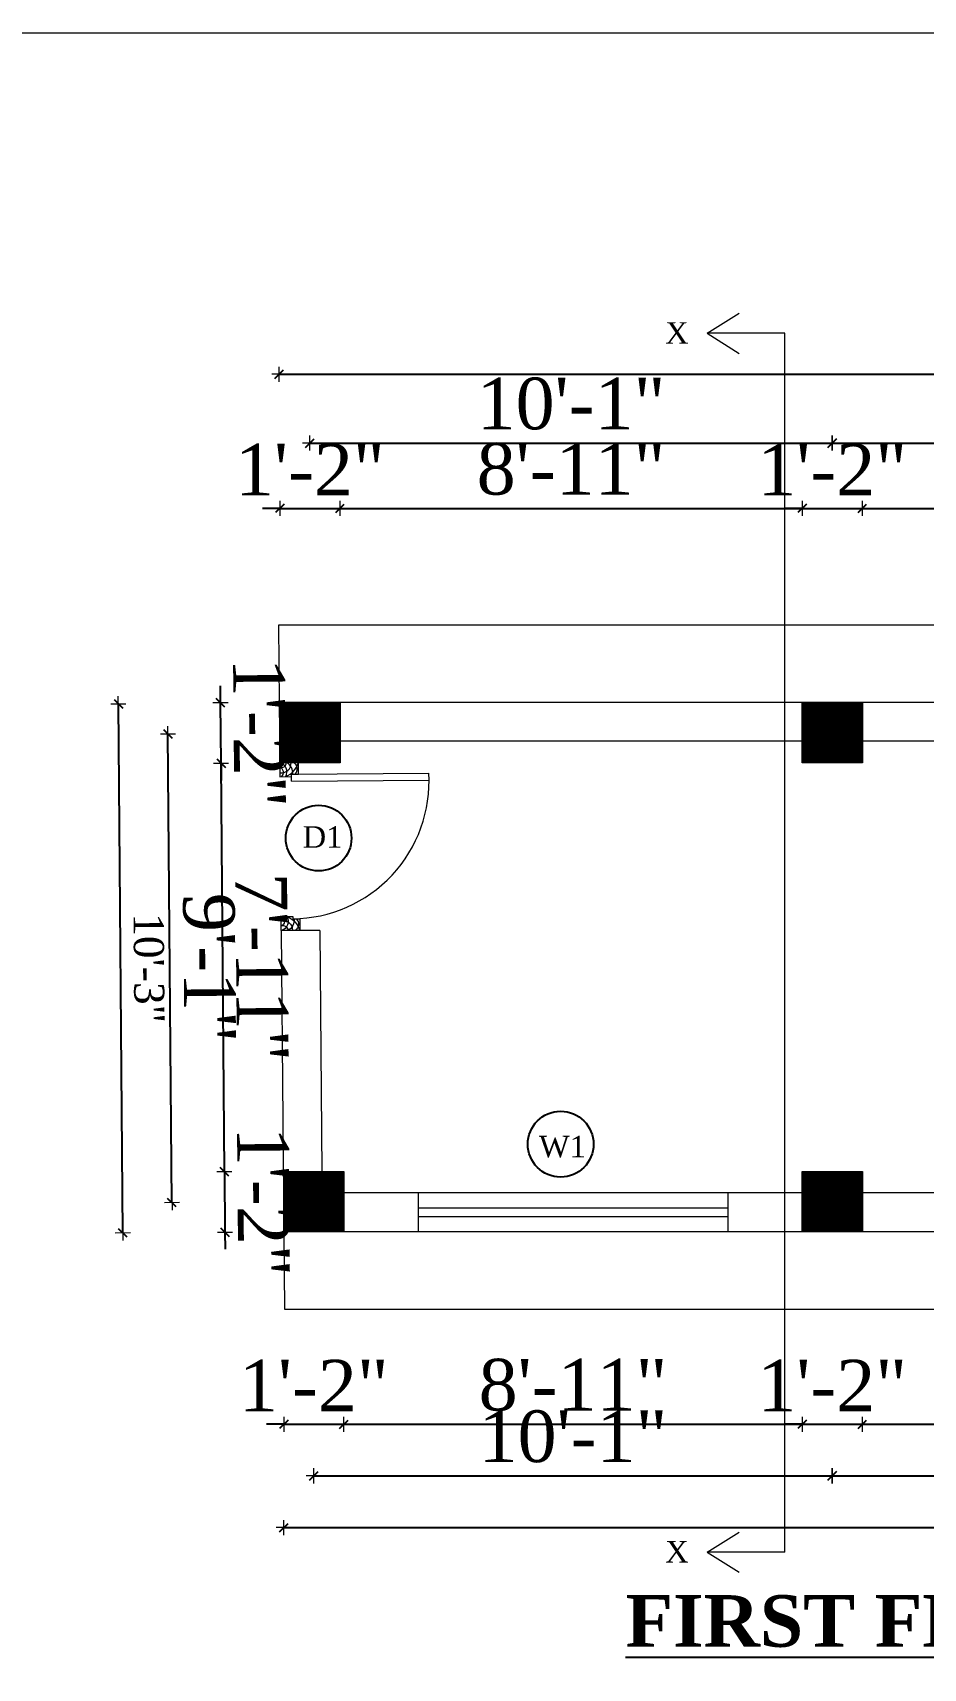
# Model space of a CAD drawing. Header units: inches. Extents: x 2 to 197762, y -33236 to 9.
# Drawn here: x 43658.4 to 43865.4, y -2826.3 to -2446.2 of the extents above; entities that cross this region are included whole.
import ezdxf

# ---------------------------------------------------------------- set-up
doc = ezdxf.new("R2010")
doc.units = ezdxf.units.IN
doc.header["$LTSCALE"] = 5
doc.header["$MEASUREMENT"] = 0
for name, color, linetype, lineweight in [('A-WALL', 7, 'Continuous', 9), ('Dimension', 7, 'Continuous', 18), ('DOOR', 62, 'Continuous', 0), ('ele1', 21, 'Continuous', 20)]:
    doc.layers.add(name, color=color, linetype=linetype, lineweight=lineweight)
doc.layers.add('dim line', color=7, linetype='Continuous', lineweight=15, true_color=0xfab2b2)
doc.layers.add('TEXT', color=6, linetype='Continuous')
doc.layers.add('WALL', color=7, linetype='Continuous')
doc.styles.add('ordinary', font='times.ttf')
doc.dimstyles.new('Copy of 96', dxfattribs={"dimtxt": 7, "dimasz": 4, "dimexe": 0.5, "dimexo": 0.5, "dimgap": 3, "dimtad": 1, "dimdec": 1, "dimzin": 11, "dimdsep": 46, "dimlunit": 4, "dimtxsty": 'ordinary', "dimblk": 'OBLIQUE', "dimcen": 0.09, "dimse1": 1, "dimse2": 1, "dimclrt": 6, "dimazin": 0, "dimtfac": 1, "dimtdec": 1, "dimtix": 1, "dimtmove": 2, "dimatfit": 3, "dimldrblk": 'leader', "dimfxl": 0.5, "dimfxlon": 1, "dimtolj": 1, "dimtzin": 0, "dimarcsym": 0})
pattern_1 = [(45, (17596.34578, 1062.78291), (-0.08838834765, 0.08838834765), [])]

# ---------------------------------------------------------------- blocks, each defined once
blk = doc.blocks.new('A$C27B36B59')
at = {"layer": 'DOOR'}
for p, q in [((0, 4), (0, 0)), ((2.5, 4), (0, 4)), ((2.5, 2.5), (2.5, 4)), ((0, 0), (3, 0)), ((3, 2.5), (2.5, 2.5)), ((3, 0), (3, 2.5))]:
    blk.add_line(p, q, dxfattribs=at)
for centre, radius, start, end in [((-1.4, -0.54), 4.75, 22.1411, 72.838), ((1.34, 2.09), 1.64, 45.138, 144.8948), ((2.21, 0.3), 2.49, 83.3149, 152.658), ((0.13, 0.37), 2.05, 349.4875, 93.6805), ((1.96, -0.47), 2.01, 58.7447, 166.495), ((-0.06, 0.32), 1.13, 343.542, 86.947), ((2.08, -0.4), 1.17, 38.2816, 160.1519)]:
    blk.add_arc(centre, radius, start, end, dxfattribs=at)
blk = doc.blocks.new('D2')
at = {"layer": 'DOOR'}
for p, q in [((74473.95, 24047.59), (74473.95, 24018.09)), ((74473.95, 24047.59), (74475.45, 24047.59)), ((74475.45, 24047.59), (74475.45, 24018.13))]:
    blk.add_line(p, q, dxfattribs=at)
blk.add_arc((74473.95, 24047.59), 29.5, 180, 272.9146, dxfattribs=at)
at = {"layer": 'DOOR', "xscale": -1, "rotation": 180}
blk.add_blockref('A$C27B36B59', (74441.95, 24050.09), dxfattribs=at)
at = {"layer": 'DOOR', "rotation": 180}
blk.add_blockref('A$C27B36B59', (74477.95, 24050.09), dxfattribs=at)
blk = doc.blocks.new('oblique')
at = {"color": 0, "lineweight": -2}
blk.add_line((0.25, 0.25), (-0.25, -0.25), dxfattribs=at)
at = {"layer": 'dim line', "lineweight": 9}
for p, q in [((-0.4375, 0), (0.4375, 0)), ((0, 0.4375), (0, -0.4375))]:
    blk.add_line(p, q, dxfattribs=at)
blk = doc.blocks.new('*D75')
at = {"layer": 'A-WALL', "color": 0, "lineweight": -2, "ltscale": 50, "transparency": 16777216}
for p, q in [((43716.73, -2769.6), (43712.73, -2769.6)), ((43716.73, -2769.6), (43730.73, -2769.6)), ((43730.73, -2769.6), (43734.73, -2769.6))]:
    blk.add_line(p, q, dxfattribs=at)
at = {"layer": 'Defpoints', "color": 0, "ltscale": 50, "transparency": 16777216}
for p in [(43716.73, -2724.82), (43730.73, -2724.82), (43730.73, -2769.6)]:
    blk.add_point(p, dxfattribs=at)
at = {"layer": 'A-WALL', "color": 0, "lineweight": -2, "ltscale": 50, "transparency": 16777216, "xscale": 4, "yscale": 4, "zscale": 4}
blk.add_blockref('oblique', (43716.73, -2769.6), dxfattribs=at)
at = {"layer": 'A-WALL', "color": 0, "lineweight": -2, "ltscale": 50, "transparency": 16777216, "xscale": 4, "yscale": 4, "zscale": 4, "rotation": 180}
blk.add_blockref('oblique', (43730.73, -2769.6), dxfattribs=at)
at = {"layer": 'A-WALL', "color": 6, "ltscale": 50, "transparency": 16777216, "insert": (43723.73, -2760.6), "char_height": 12, "attachment_point": 5, "style": 'ordinary'}
blk.add_mtext('\\A1;1\'-2"', dxfattribs=at)
blk = doc.blocks.new('_OBLIQUE')
at = {"color": 0, "linetype": 'ByBlock'}
blk.add_line((-0.5, -0.5), (0.5, 0.5), dxfattribs=at)
blk = doc.blocks.new('leader')
at = {"layer": 'Dimension'}
for p, q in [((0, -4.328), (0, 4.328)), ((-4.424, 0), (4.424, 0))]:
    blk.add_line(p, q, dxfattribs=at)
blk = doc.blocks.new('*D76')
at = {"layer": 'A-WALL', "color": 0, "lineweight": -2, "ltscale": 5, "transparency": 16777216}
blk.add_line((43730.73, -2769.6), (43837.23, -2769.6), dxfattribs=at)
at = {"layer": 'Defpoints', "color": 0, "ltscale": 5, "transparency": 16777216}
for p in [(43730.73, -2724.82), (43837.23, -2724.82), (43837.23, -2769.6)]:
    blk.add_point(p, dxfattribs=at)
at = {"layer": 'A-WALL', "color": 0, "lineweight": -2, "ltscale": 5, "transparency": 16777216, "xscale": 4, "yscale": 4, "zscale": 4, "rotation": 180}
blk.add_blockref('oblique', (43730.73, -2769.6), dxfattribs=at)
at = {"layer": 'A-WALL', "color": 0, "lineweight": -2, "ltscale": 5, "transparency": 16777216, "xscale": 4, "yscale": 4, "zscale": 4}
blk.add_blockref('oblique', (43837.23, -2769.6), dxfattribs=at)
at = {"layer": 'A-WALL', "color": 6, "ltscale": 5, "transparency": 16777216, "insert": (43783.98, -2760.49), "char_height": 12, "attachment_point": 5, "style": 'ordinary'}
blk.add_mtext('\\A1;8\'-11"', dxfattribs=at)
blk = doc.blocks.new('*D77')
at = {"layer": 'A-WALL', "color": 0, "lineweight": -2, "ltscale": 5, "transparency": 16777216}
for p, q in [((43837.23, -2769.6), (43833.23, -2769.6)), ((43837.23, -2769.6), (43851.23, -2769.6)), ((43851.23, -2769.6), (43855.23, -2769.6))]:
    blk.add_line(p, q, dxfattribs=at)
at = {"layer": 'Defpoints', "color": 0, "ltscale": 5, "transparency": 16777216}
for p in [(43837.23, -2724.82), (43851.23, -2724.82), (43851.23, -2769.6)]:
    blk.add_point(p, dxfattribs=at)
at = {"layer": 'A-WALL', "color": 0, "lineweight": -2, "ltscale": 5, "transparency": 16777216, "xscale": 4, "yscale": 4, "zscale": 4}
blk.add_blockref('oblique', (43837.23, -2769.6), dxfattribs=at)
at = {"layer": 'A-WALL', "color": 0, "lineweight": -2, "ltscale": 5, "transparency": 16777216, "xscale": 4, "yscale": 4, "zscale": 4, "rotation": 180}
blk.add_blockref('oblique', (43851.23, -2769.6), dxfattribs=at)
at = {"layer": 'A-WALL', "color": 6, "ltscale": 5, "transparency": 16777216, "insert": (43844.23, -2760.6), "char_height": 12, "attachment_point": 5, "style": 'ordinary'}
blk.add_mtext('\\A1;1\'-2"', dxfattribs=at)
blk = doc.blocks.new('*D78')
at = {"layer": 'A-WALL', "color": 0, "lineweight": -2, "ltscale": 5, "transparency": 16777216}
blk.add_line((43851.23, -2769.6), (43957.73, -2769.6), dxfattribs=at)
at = {"layer": 'Defpoints', "color": 0, "ltscale": 5, "transparency": 16777216}
for p in [(43851.23, -2724.82), (43957.73, -2724.82), (43957.73, -2769.6)]:
    blk.add_point(p, dxfattribs=at)
at = {"layer": 'A-WALL', "color": 0, "lineweight": -2, "ltscale": 5, "transparency": 16777216, "xscale": 4, "yscale": 4, "zscale": 4, "rotation": 180}
blk.add_blockref('oblique', (43851.23, -2769.6), dxfattribs=at)
at = {"layer": 'A-WALL', "color": 0, "lineweight": -2, "ltscale": 5, "transparency": 16777216, "xscale": 4, "yscale": 4, "zscale": 4}
blk.add_blockref('oblique', (43957.73, -2769.6), dxfattribs=at)
at = {"layer": 'A-WALL', "color": 6, "ltscale": 5, "transparency": 16777216, "insert": (43904.48, -2760.49), "char_height": 12, "attachment_point": 5, "style": 'ordinary'}
blk.add_mtext('\\A1;8\'-11"', dxfattribs=at)
blk = doc.blocks.new('*D82')
at = {"layer": 'A-WALL', "color": 0, "lineweight": -2, "ltscale": 5, "transparency": 16777216}
blk.add_line((43723.73, -2781.57), (43844.23, -2781.57), dxfattribs=at)
at = {"layer": 'Defpoints', "color": 0, "ltscale": 5, "transparency": 16777216}
for p in [(43723.73, -2717.82), (43844.23, -2717.82), (43844.23, -2781.57)]:
    blk.add_point(p, dxfattribs=at)
at = {"layer": 'A-WALL', "color": 0, "lineweight": -2, "ltscale": 5, "transparency": 16777216, "xscale": 4, "yscale": 4, "zscale": 4, "rotation": 180}
blk.add_blockref('oblique', (43723.73, -2781.57), dxfattribs=at)
at = {"layer": 'A-WALL', "color": 0, "lineweight": -2, "ltscale": 5, "transparency": 16777216, "xscale": 4, "yscale": 4, "zscale": 4}
blk.add_blockref('oblique', (43844.23, -2781.57), dxfattribs=at)
at = {"layer": 'A-WALL', "color": 6, "ltscale": 5, "transparency": 16777216, "insert": (43783.98, -2772.47), "char_height": 12, "attachment_point": 5, "style": 'ordinary'}
blk.add_mtext('\\A1;10\'-1"', dxfattribs=at)
blk = doc.blocks.new('*D83')
at = {"layer": 'A-WALL', "color": 0, "lineweight": -2, "ltscale": 5, "transparency": 16777216}
blk.add_line((43844.23, -2781.57), (43964.73, -2781.57), dxfattribs=at)
at = {"layer": 'Defpoints', "color": 0, "ltscale": 5, "transparency": 16777216}
for p in [(43844.23, -2717.82), (43964.73, -2717.82), (43964.73, -2781.57)]:
    blk.add_point(p, dxfattribs=at)
at = {"layer": 'A-WALL', "color": 0, "lineweight": -2, "ltscale": 5, "transparency": 16777216, "xscale": 4, "yscale": 4, "zscale": 4, "rotation": 180}
blk.add_blockref('oblique', (43844.23, -2781.57), dxfattribs=at)
at = {"layer": 'A-WALL', "color": 0, "lineweight": -2, "ltscale": 5, "transparency": 16777216, "xscale": 4, "yscale": 4, "zscale": 4}
blk.add_blockref('oblique', (43964.73, -2781.57), dxfattribs=at)
at = {"layer": 'A-WALL', "color": 6, "ltscale": 5, "transparency": 16777216, "insert": (43904.48, -2772.47), "char_height": 12, "attachment_point": 5, "style": 'ordinary'}
blk.add_mtext('\\A1;10\'-1"', dxfattribs=at)
blk = doc.blocks.new('*D85')
at = {"layer": 'A-WALL', "color": 0, "lineweight": -2, "ltscale": 5, "transparency": 16777216}
blk.add_line((43716.73, -2793.62), (44069.6, -2793.62), dxfattribs=at)
at = {"layer": 'Defpoints', "color": 0, "ltscale": 5, "transparency": 16777216}
for p in [(43716.73, -2724.82), (44069.6, -2724.82), (44069.6, -2793.62)]:
    blk.add_point(p, dxfattribs=at)
at = {"layer": 'A-WALL', "color": 0, "lineweight": -2, "ltscale": 5, "transparency": 16777216, "xscale": 4, "yscale": 4, "zscale": 4, "rotation": 180}
blk.add_blockref('oblique', (43716.73, -2793.62), dxfattribs=at)
at = {"layer": 'A-WALL', "color": 0, "lineweight": -2, "ltscale": 5, "transparency": 16777216, "xscale": 4, "yscale": 4, "zscale": 4}
blk.add_blockref('oblique', (44069.6, -2793.62), dxfattribs=at)
at = {"layer": 'A-WALL', "color": 6, "ltscale": 5, "transparency": 16777216, "insert": (43893.17, -2784.5), "char_height": 12, "attachment_point": 5, "style": 'ordinary'}
blk.add_mtext('\\A1;29\'-5"', dxfattribs=at)
blk = doc.blocks.new('*D86')
at = {"layer": 'A-WALL', "color": 0, "lineweight": -2, "ltscale": 50, "transparency": 16777216}
blk.add_line((43679.33, -2725.14), (43678.29, -2602.15), dxfattribs=at)
at = {"layer": 'Defpoints', "color": 0, "ltscale": 50, "transparency": 16777216}
for p in [(43678.29, -2602.15), (43715.69, -2601.83), (43716.73, -2724.82)]:
    blk.add_point(p, dxfattribs=at)
at = {"layer": 'A-WALL', "color": 0, "lineweight": -2, "ltscale": 50, "transparency": 16777216, "xscale": 4, "yscale": 4, "zscale": 4}
for p, rotation in [((43678.29, -2602.15), 90.48576269129444), ((43679.33, -2725.14), 270.4857626912944)]:
    blk.add_blockref('oblique', p, dxfattribs=dict(at, rotation=rotation))
at = {"layer": 'A-WALL', "color": 6, "ltscale": 50, "transparency": 16777216, "insert": (43685.37, -2663.58), "char_height": 7, "attachment_point": 5, "rotation": 270.4858, "style": 'ordinary'}
blk.add_mtext('\\A1;10\'-3"', dxfattribs=at)
blk = doc.blocks.new('*D87')
at = {"layer": 'A-WALL', "color": 0, "lineweight": -2, "ltscale": 5, "transparency": 16777216}
blk.add_line((43702.95, -2710.93), (43702.15, -2615.94), dxfattribs=at)
at = {"layer": 'Defpoints', "color": 0, "ltscale": 5, "transparency": 16777216}
for p in [(43702.15, -2615.94), (43715.81, -2615.83), (43716.62, -2710.82)]:
    blk.add_point(p, dxfattribs=at)
at = {"layer": 'A-WALL', "color": 0, "lineweight": -2, "ltscale": 5, "transparency": 16777216, "xscale": 4, "yscale": 4, "zscale": 4}
for p, rotation in [((43702.15, -2615.94), 90.48576269118195), ((43702.95, -2710.93), 270.4857626911819)]:
    blk.add_blockref('oblique', p, dxfattribs=dict(at, rotation=rotation))
at = {"layer": 'A-WALL', "color": 6, "ltscale": 5, "transparency": 16777216, "insert": (43711.67, -2663.36), "char_height": 12, "attachment_point": 5, "rotation": 270.4858, "style": 'ordinary'}
blk.add_mtext('\\A1;7\'-11"', dxfattribs=at)
blk = doc.blocks.new('*D88')
at = {"layer": 'A-WALL', "color": 0, "lineweight": -2, "ltscale": 5, "transparency": 16777216}
blk.add_line((43690.74, -2718.1), (43689.81, -2609.11), dxfattribs=at)
at = {"layer": 'Defpoints', "color": 0, "ltscale": 5, "transparency": 16777216}
for p in [(43689.81, -2609.11), (43722.81, -2608.83), (43723.73, -2717.82)]:
    blk.add_point(p, dxfattribs=at)
at = {"layer": 'A-WALL', "color": 0, "lineweight": -2, "ltscale": 5, "transparency": 16777216, "xscale": 4, "yscale": 4, "zscale": 4}
for p, rotation in [((43689.81, -2609.11), 90.48576269118195), ((43690.74, -2718.1), 270.4857626911819)]:
    blk.add_blockref('oblique', p, dxfattribs=dict(at, rotation=rotation))
at = {"layer": 'A-WALL', "color": 6, "ltscale": 5, "transparency": 16777216, "insert": (43699.4, -2663.53), "char_height": 12, "attachment_point": 5, "rotation": 270.4858, "style": 'ordinary'}
blk.add_mtext('\\A1;9\'-1"', dxfattribs=at)
blk = doc.blocks.new('*D89')
at = {"layer": 'A-WALL', "color": 0, "lineweight": -2, "ltscale": 5, "transparency": 16777216}
for p, q in [((43702.03, -2601.94), (43702, -2597.94)), ((43702.15, -2615.94), (43702.03, -2601.94)), ((43702.15, -2615.94), (43702.18, -2619.94))]:
    blk.add_line(p, q, dxfattribs=at)
at = {"layer": 'Defpoints', "color": 0, "ltscale": 5, "transparency": 16777216}
for p in [(43702.03, -2601.94), (43715.69, -2601.83), (43715.81, -2615.83)]:
    blk.add_point(p, dxfattribs=at)
at = {"layer": 'A-WALL', "color": 0, "lineweight": -2, "ltscale": 5, "transparency": 16777216, "xscale": 4, "yscale": 4, "zscale": 4}
for p, rotation in [((43702.03, -2601.94), 270.4857626911819), ((43702.15, -2615.94), 90.48576269118195)]:
    blk.add_blockref('oblique', p, dxfattribs=dict(at, rotation=rotation))
at = {"layer": 'A-WALL', "color": 6, "ltscale": 5, "transparency": 16777216, "insert": (43711.09, -2608.87), "char_height": 12, "attachment_point": 5, "rotation": 270.4858, "style": 'ordinary'}
blk.add_mtext('\\A1;1\'-2"', dxfattribs=at)
blk = doc.blocks.new('*D90')
at = {"layer": 'A-WALL', "color": 0, "lineweight": -2, "ltscale": 5, "transparency": 16777216}
for p, q in [((43702.95, -2710.93), (43702.92, -2706.93)), ((43702.95, -2710.93), (43703.07, -2724.93)), ((43703.07, -2724.93), (43703.11, -2728.93))]:
    blk.add_line(p, q, dxfattribs=at)
at = {"layer": 'Defpoints', "color": 0, "ltscale": 5, "transparency": 16777216}
for p in [(43716.62, -2710.82), (43703.07, -2724.93), (43716.73, -2724.82)]:
    blk.add_point(p, dxfattribs=at)
at = {"layer": 'A-WALL', "color": 0, "lineweight": -2, "ltscale": 5, "transparency": 16777216, "xscale": 4, "yscale": 4, "zscale": 4}
for p, rotation in [((43702.95, -2710.93), 270.4857626911819), ((43703.07, -2724.93), 90.48576269118195)]:
    blk.add_blockref('oblique', p, dxfattribs=dict(at, rotation=rotation))
at = {"layer": 'A-WALL', "color": 6, "ltscale": 5, "transparency": 16777216, "insert": (43712.01, -2717.86), "char_height": 12, "attachment_point": 5, "rotation": 270.4858, "style": 'ordinary'}
blk.add_mtext('\\A1;1\'-2"', dxfattribs=at)
blk = doc.blocks.new('*D91')
at = {"layer": 'A-WALL', "color": 0, "lineweight": -2, "ltscale": 5, "transparency": 16777216}
for p, q in [((43715.81, -2556.72), (43711.81, -2556.72)), ((43715.81, -2556.72), (43729.81, -2556.72)), ((43729.81, -2556.72), (43733.81, -2556.72))]:
    blk.add_line(p, q, dxfattribs=at)
at = {"layer": 'Defpoints', "color": 0, "ltscale": 5, "transparency": 16777216}
for p in [(43729.81, -2556.72), (43715.81, -2601.83), (43729.81, -2601.83)]:
    blk.add_point(p, dxfattribs=at)
at = {"layer": 'A-WALL', "color": 0, "lineweight": -2, "ltscale": 5, "transparency": 16777216, "xscale": 4, "yscale": 4, "zscale": 4}
blk.add_blockref('oblique', (43715.81, -2556.72), dxfattribs=at)
at = {"layer": 'A-WALL', "color": 0, "lineweight": -2, "ltscale": 5, "transparency": 16777216, "xscale": 4, "yscale": 4, "zscale": 4, "rotation": 180}
blk.add_blockref('oblique', (43729.81, -2556.72), dxfattribs=at)
at = {"layer": 'A-WALL', "color": 6, "ltscale": 5, "transparency": 16777216, "insert": (43722.81, -2547.72), "char_height": 12, "attachment_point": 5, "style": 'ordinary'}
blk.add_mtext('\\A1;1\'-2"', dxfattribs=at)
blk = doc.blocks.new('*D92')
at = {"layer": 'A-WALL', "color": 0, "lineweight": -2, "ltscale": 5, "transparency": 16777216}
blk.add_line((43729.81, -2556.72), (43837.23, -2556.72), dxfattribs=at)
at = {"layer": 'Defpoints', "color": 0, "ltscale": 5, "transparency": 16777216}
for p in [(43837.23, -2556.72), (43729.81, -2601.83), (43837.23, -2601.83)]:
    blk.add_point(p, dxfattribs=at)
at = {"layer": 'A-WALL', "color": 0, "lineweight": -2, "ltscale": 5, "transparency": 16777216, "xscale": 4, "yscale": 4, "zscale": 4, "rotation": 180}
blk.add_blockref('oblique', (43729.81, -2556.72), dxfattribs=at)
at = {"layer": 'A-WALL', "color": 0, "lineweight": -2, "ltscale": 5, "transparency": 16777216, "xscale": 4, "yscale": 4, "zscale": 4}
blk.add_blockref('oblique', (43837.23, -2556.72), dxfattribs=at)
at = {"layer": 'A-WALL', "color": 6, "ltscale": 5, "transparency": 16777216, "insert": (43783.52, -2547.61), "char_height": 12, "attachment_point": 5, "style": 'ordinary'}
blk.add_mtext('\\A1;8\'-11"', dxfattribs=at)
blk = doc.blocks.new('*D93')
at = {"layer": 'A-WALL', "color": 0, "lineweight": -2, "ltscale": 5, "transparency": 16777216}
for p, q in [((43837.23, -2556.72), (43833.23, -2556.72)), ((43837.23, -2556.72), (43851.23, -2556.72)), ((43851.23, -2556.72), (43855.23, -2556.72))]:
    blk.add_line(p, q, dxfattribs=at)
at = {"layer": 'Defpoints', "color": 0, "ltscale": 5, "transparency": 16777216}
for p in [(43851.23, -2556.72), (43837.23, -2601.83), (43851.23, -2601.83)]:
    blk.add_point(p, dxfattribs=at)
at = {"layer": 'A-WALL', "color": 0, "lineweight": -2, "ltscale": 5, "transparency": 16777216, "xscale": 4, "yscale": 4, "zscale": 4}
blk.add_blockref('oblique', (43837.23, -2556.72), dxfattribs=at)
at = {"layer": 'A-WALL', "color": 0, "lineweight": -2, "ltscale": 5, "transparency": 16777216, "xscale": 4, "yscale": 4, "zscale": 4, "rotation": 180}
blk.add_blockref('oblique', (43851.23, -2556.72), dxfattribs=at)
at = {"layer": 'A-WALL', "color": 6, "ltscale": 5, "transparency": 16777216, "insert": (43844.23, -2547.72), "char_height": 12, "attachment_point": 5, "style": 'ordinary'}
blk.add_mtext('\\A1;1\'-2"', dxfattribs=at)
blk = doc.blocks.new('*D94')
at = {"layer": 'A-WALL', "color": 0, "lineweight": -2, "ltscale": 5, "transparency": 16777216}
blk.add_line((43851.23, -2556.72), (43957.73, -2556.72), dxfattribs=at)
at = {"layer": 'Defpoints', "color": 0, "ltscale": 5, "transparency": 16777216}
for p in [(43957.73, -2556.72), (43851.23, -2601.83), (43957.73, -2601.83)]:
    blk.add_point(p, dxfattribs=at)
at = {"layer": 'A-WALL', "color": 0, "lineweight": -2, "ltscale": 5, "transparency": 16777216, "xscale": 4, "yscale": 4, "zscale": 4, "rotation": 180}
blk.add_blockref('oblique', (43851.23, -2556.72), dxfattribs=at)
at = {"layer": 'A-WALL', "color": 0, "lineweight": -2, "ltscale": 5, "transparency": 16777216, "xscale": 4, "yscale": 4, "zscale": 4}
blk.add_blockref('oblique', (43957.73, -2556.72), dxfattribs=at)
at = {"layer": 'A-WALL', "color": 6, "ltscale": 5, "transparency": 16777216, "insert": (43904.48, -2547.61), "char_height": 12, "attachment_point": 5, "style": 'ordinary'}
blk.add_mtext('\\A1;8\'-11"', dxfattribs=at)
blk = doc.blocks.new('*D60')
at = {"layer": 'A-WALL', "color": 0, "lineweight": -2, "ltscale": 5, "transparency": 16777216}
blk.add_line((43722.81, -2541.54), (43844.23, -2541.54), dxfattribs=at)
at = {"layer": 'Defpoints', "color": 0, "ltscale": 5, "transparency": 16777216}
for p in [(43844.23, -2541.54), (43722.81, -2608.83), (43844.23, -2608.83)]:
    blk.add_point(p, dxfattribs=at)
at = {"layer": 'A-WALL', "color": 0, "lineweight": -2, "ltscale": 5, "transparency": 16777216, "xscale": 4, "yscale": 4, "zscale": 4, "rotation": 180}
blk.add_blockref('oblique', (43722.81, -2541.54), dxfattribs=at)
at = {"layer": 'A-WALL', "color": 0, "lineweight": -2, "ltscale": 5, "transparency": 16777216, "xscale": 4, "yscale": 4, "zscale": 4}
blk.add_blockref('oblique', (43844.23, -2541.54), dxfattribs=at)
at = {"layer": 'A-WALL', "color": 6, "ltscale": 5, "transparency": 16777216, "insert": (43783.52, -2532.44), "char_height": 12, "attachment_point": 5, "style": 'ordinary'}
blk.add_mtext('\\A1;10\'-1"', dxfattribs=at)
blk = doc.blocks.new('*D61')
at = {"layer": 'A-WALL', "color": 0, "lineweight": -2, "ltscale": 5, "transparency": 16777216}
blk.add_line((43844.23, -2541.54), (43964.73, -2541.54), dxfattribs=at)
at = {"layer": 'Defpoints', "color": 0, "ltscale": 5, "transparency": 16777216}
for p in [(43964.73, -2541.54), (43844.23, -2608.83), (43964.73, -2608.83)]:
    blk.add_point(p, dxfattribs=at)
at = {"layer": 'A-WALL', "color": 0, "lineweight": -2, "ltscale": 5, "transparency": 16777216, "xscale": 4, "yscale": 4, "zscale": 4, "rotation": 180}
blk.add_blockref('oblique', (43844.23, -2541.54), dxfattribs=at)
at = {"layer": 'A-WALL', "color": 0, "lineweight": -2, "ltscale": 5, "transparency": 16777216, "xscale": 4, "yscale": 4, "zscale": 4}
blk.add_blockref('oblique', (43964.73, -2541.54), dxfattribs=at)
at = {"layer": 'A-WALL', "color": 6, "ltscale": 5, "transparency": 16777216, "insert": (43904.48, -2532.44), "char_height": 12, "attachment_point": 5, "style": 'ordinary'}
blk.add_mtext('\\A1;10\'-1"', dxfattribs=at)
blk = doc.blocks.new('*D63')
at = {"layer": 'A-WALL', "color": 0, "lineweight": -2, "ltscale": 5, "transparency": 16777216}
blk.add_line((43715.69, -2525.54), (44073.86, -2525.54), dxfattribs=at)
at = {"layer": 'Defpoints', "color": 0, "ltscale": 5, "transparency": 16777216}
for p in [(44073.86, -2525.54), (43715.69, -2601.83), (44073.86, -2601.83)]:
    blk.add_point(p, dxfattribs=at)
at = {"layer": 'A-WALL', "color": 0, "lineweight": -2, "ltscale": 5, "transparency": 16777216, "xscale": 4, "yscale": 4, "zscale": 4, "rotation": 180}
blk.add_blockref('oblique', (43715.69, -2525.54), dxfattribs=at)
at = {"layer": 'A-WALL', "color": 0, "lineweight": -2, "ltscale": 5, "transparency": 16777216, "xscale": 4, "yscale": 4, "zscale": 4}
blk.add_blockref('oblique', (44073.86, -2525.54), dxfattribs=at)
at = {"layer": 'A-WALL', "color": 6, "ltscale": 5, "transparency": 16777216, "insert": (43894.77, -2516.42), "char_height": 12, "attachment_point": 5, "style": 'ordinary'}
blk.add_mtext('\\A1;29\'-10"', dxfattribs=at)

msp = doc.modelspace()

# ---------------------------------------------------------------- hatches: boundary and pattern name
at = {"layer": 'A-WALL', "ltscale": 5}
h = msp.add_hatch(dxfattribs=at)
h.set_pattern_fill('ANSI31', color=256)
h.set_pattern_definition(pattern_1)
h.paths.add_polyline_path([(43729.81, -2615.83), (43729.81, -2601.83), (43715.81, -2601.83), (43715.81, -2615.83)])
h = msp.add_hatch(dxfattribs=at)
h.set_pattern_fill('ANSI31', color=256)
h.set_pattern_definition(pattern_1)
h.paths.add_polyline_path([(43851.23, -2615.83), (43851.23, -2601.83), (43837.23, -2601.83), (43837.23, -2615.83)])
h = msp.add_hatch(dxfattribs=at)
h.set_pattern_fill('ANSI31', color=256)
h.set_pattern_definition(pattern_1)
h.paths.add_polyline_path([(43730.73, -2724.82), (43730.73, -2710.82), (43716.73, -2710.82), (43716.73, -2724.82)])
h = msp.add_hatch(dxfattribs=at)
h.set_pattern_fill('ANSI31', color=256)
h.set_pattern_definition(pattern_1)
h.paths.add_polyline_path([(43851.23, -2724.82), (43851.23, -2710.82), (43837.23, -2710.82), (43837.23, -2724.82)])

# ---------------------------------------------------------------- linework, layer by layer
for p, q in [((43815.18, -2516.03), (43822.61, -2511.35)), ((43833.18, -2516.03), (43815.18, -2516.03)), ((43815.18, -2516.03), (43822.61, -2520.71)), ((43833.18, -2799.32), (43833.18, -2516.03)), ((43715.54, -2583.83), (43715.69, -2601.83)), ((44042.71, -2583.83), (43715.54, -2583.83)), ((44073.86, -2601.83), (43715.69, -2601.83)), ((43715.69, -2601.83), (43715.81, -2615.83)), ((43837.23, -2610.83), (43729.81, -2610.83)), ((43957.73, -2610.83), (43851.23, -2610.83)), ((43716.14, -2654.83), (43716.89, -2742.82)), ((43725.14, -2654.83), (43716.14, -2654.83)), ((43725.14, -2654.83), (43725.62, -2710.82)), ((43837.23, -2715.82), (43730.73, -2715.82)), ((43747.98, -2715.82), (43747.98, -2724.82)), ((43819.98, -2715.82), (43819.98, -2724.82)), ((43957.73, -2715.82), (43851.23, -2715.82)), ((43747.98, -2719.32), (43819.98, -2719.32)), ((43747.98, -2721.32), (43819.98, -2721.32)), ((43716.73, -2724.82), (44069.6, -2724.82)), ((43716.89, -2742.82), (44062.11, -2742.82)), ((43815.18, -2799.32), (43822.61, -2794.64)), ((43833.18, -2799.32), (43815.18, -2799.32)), ((43815.18, -2799.32), (43822.61, -2804))]:
    msp.add_line(p, q, dxfattribs=at)
for points in [[(43715.81, -2601.83), (43729.81, -2601.83), (43729.81, -2615.83), (43715.81, -2615.83)], [(43837.23, -2601.83), (43851.23, -2601.83), (43851.23, -2615.83), (43837.23, -2615.83)], [(43716.73, -2710.82), (43730.73, -2710.82), (43730.73, -2724.82), (43716.73, -2724.82)], [(43837.23, -2710.82), (43851.23, -2710.82), (43851.23, -2724.82), (43837.23, -2724.82)]]:
    msp.add_lwpolyline(points, close=True, dxfattribs=at)
at = {"layer": 'ele1'}
msp.add_lwpolyline([(42351.65, -2446.17), (45436.61, -2446.17), (45436.61, -4601.5), (42351.65, -4601.5)], close=True, dxfattribs=at)
msp.add_lwpolyline([(42351.65, -2446.17), (45436.61, -2446.17), (45436.61, -4601.5), (42351.65, -4601.5)], close=True, dxfattribs=at)
at = {"layer": 'TEXT'}
for centre in [(43724.84, -2633.36), (43781.1, -2704.49)]:
    msp.add_circle(centre, 7.64, dxfattribs=at)

# ---------------------------------------------------------------- block references
at = {"layer": 'WALL', "color": 2, "linetype": 'ByBlock', "xscale": 1.083333333326322, "yscale": 1.083333333326322, "zscale": 1.083333333326322, "rotation": 90.48576269148516}
msp.add_blockref('D2', (70453.18, -83076.49), dxfattribs=at)

# ---------------------------------------------------------------- texts
at = {"layer": 'TEXT', "style": 'ordinary'}
for s, p in [('X', (43805.4, -2518.45)), ('D1', (43721.14, -2635.59)), ('X', (43805.4, -2801.73))]:
    msp.add_text(s, height=5, dxfattribs=at).set_placement(p)
msp.add_text('W1', height=5, rotation=0.0004, dxfattribs=at).set_placement((43776.06, -2707.55))
at = {"layer": 'TEXT', "insert": (43884.3, -2821.48), "char_height": 12, "width": 219.8151, "attachment_point": 8, "rotation": 359.9996, "style": 'ordinary'}
msp.add_mtext('{\\fTimes New Roman|b1|i0|c0|p18;\\LFIRST FLOOR PLAN}', dxfattribs=at)

# ---------------------------------------------------------------- dimensions: what is measured, and where the dimension line sits
at = {"layer": 'A-WALL', "ltscale": 5}
for base, p1, p2, picture, middle in [((44073.86, -2525.54), (43715.69, -2601.83), (44073.86, -2601.83), '*D63', (43894.77, -2516.42)), ((43844.23, -2541.54), (43722.81, -2608.83), (43844.23, -2608.83), '*D60', (43783.52, -2532.44)), ((43964.73466245, -2541.54171865), (43844.23466245, -2608.82836372), (43964.73466245, -2608.82836372), '*D61', (43904.48466245, -2532.43789746)), ((43729.81, -2556.72), (43715.81, -2601.83), (43729.81, -2601.83), '*D91', (43722.81, -2547.72)), ((43837.23, -2556.72), (43729.81, -2601.83), (43837.23, -2601.83), '*D92', (43783.52, -2547.61)), ((43851.23, -2556.72), (43837.23, -2601.83), (43851.23, -2601.83), '*D93', (43844.23, -2547.72)), ((43957.73466245, -2556.71798306), (43851.23466245, -2601.82836372), (43957.73466245, -2601.82836372), '*D94', (43904.48466245, -2547.61416186)), ((43844.23466245, -2781.57072716), (43723.73466245, -2717.81863384), (43844.23466245, -2717.81863384), '*D82', (43783.98466245, -2772.46690596)), ((43964.73466245, -2781.57072716), (43844.23466245, -2717.81863384), (43964.73466245, -2717.81863384), '*D83', (43904.48466245, -2772.46690596)), ((44069.6, -2793.62), (43716.73, -2724.82), (44069.6, -2724.82), '*D85', (43893.17, -2784.5)), ((43837.23466245, -2769.59805444), (43730.73466245, -2724.81863384), (43837.23466245, -2724.81863384), '*D76', (43783.98466245, -2760.49423325)), ((43851.23, -2769.6), (43837.23, -2724.82), (43851.23, -2724.82), '*D77', (43844.23, -2760.6)), ((43957.73466245, -2769.59805444), (43851.23466245, -2724.81863384), (43957.73466245, -2724.81863384), '*D78', (43904.48466245, -2760.49423325))]:
    dim = msp.add_linear_dim(base=base, p1=p1, p2=p2, dimstyle='Copy of 96', override={"dimtxt": 12, "dimdec": 0, "dimblk": 'oblique', "dimtdec": 0, "dimarcsym": 1}, dxfattribs=at)
    dim.commit()
    dim.dimension.update_dxf_attribs({"geometry": picture, "text_midpoint": middle})
for base, p1, p2, picture, middle in [((43702.03, -2601.94), (43715.81, -2615.83), (43715.69, -2601.83), '*D89', (43711.09, -2608.87)), ((43689.81, -2609.11), (43723.73, -2717.82), (43722.81, -2608.83), '*D88', (43699.4, -2663.53)), ((43702.15, -2615.94), (43716.62, -2710.82), (43715.81, -2615.83), '*D87', (43711.67, -2663.36)), ((43703.07, -2724.93), (43716.62, -2710.82), (43716.73, -2724.82), '*D90', (43712.01, -2717.86))]:
    dim = msp.add_linear_dim(base=base, p1=p1, p2=p2, angle=270.4858, dimstyle='Copy of 96', override={"dimtxt": 12, "dimdec": 0, "dimblk": 'oblique', "dimtdec": 0, "dimarcsym": 1}, dxfattribs=at)
    dim.commit()
    dim.dimension.update_dxf_attribs({"geometry": picture, "text_midpoint": middle})
at = {"layer": 'A-WALL', "ltscale": 50}
dim = msp.add_aligned_dim(p1=(43716.73, -2724.82), p2=(43715.69, -2601.83), distance=37.4, dimstyle='Copy of 96', override={"dimdec": 0, "dimblk": 'oblique', "dimtdec": 0, "dimarcsym": 1}, dxfattribs=at)
dim.commit()
dim.dimension.update_dxf_attribs({"geometry": '*D86', "text_midpoint": (43685.37, -2663.58)})
dim = msp.add_linear_dim(base=(43730.73, -2769.6), p1=(43716.73, -2724.82), p2=(43730.73, -2724.82), dimstyle='Copy of 96', override={"dimtxt": 12, "dimdec": 0, "dimblk": 'oblique', "dimtdec": 0, "dimarcsym": 1}, dxfattribs=at)
dim.commit()
dim.dimension.update_dxf_attribs({"geometry": '*D75', "text_midpoint": (43723.73, -2760.6)})

doc.saveas('drawing.dxf')
